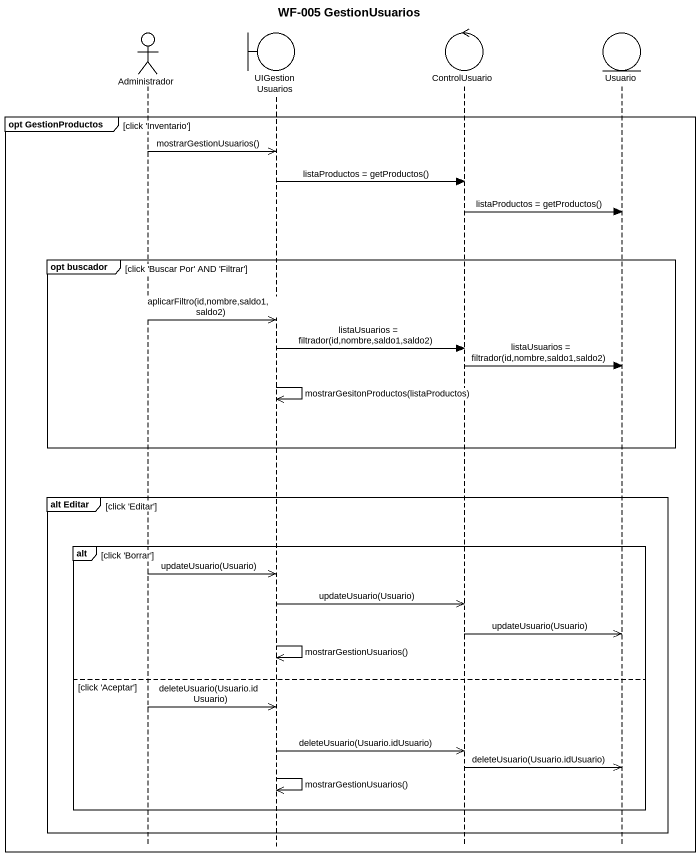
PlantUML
@startuml
title WF-005 GestionUsuarios
hide footbox
actor Administrador
boundary UIGestionUsuarios
control ControlUsuario
entity Usuario

group opt GestionProductos [click 'Inventario']
  Administrador ->> UIGestionUsuarios : mostrarGestionUsuarios()
  UIGestionUsuarios -> ControlUsuario : listaProductos = getProductos()
  ControlUsuario -> Usuario : listaProductos = getProductos()
  group opt buscador [click 'Buscar Por' AND 'Filtrar']
    Administrador ->> UIGestionUsuarios : aplicarFiltro(id,nombre,saldo1,saldo2)
    UIGestionUsuarios -> ControlUsuario : listaUsuarios = filtrador(id,nombre,saldo1,saldo2)
    ControlUsuario -> Usuario : listaUsuarios = filtrador(id,nombre,saldo1,saldo2)
    UIGestionUsuarios ->> UIGestionUsuarios : mostrarGesitonProductos(listaProductos)
  end
  group alt Editar [click 'Editar']
    alt click 'Borrar'
      Administrador ->> UIGestionUsuarios : updateUsuario(Usuario)
      UIGestionUsuarios ->> ControlUsuario : updateUsuario(Usuario)
      ControlUsuario ->> Usuario : updateUsuario(Usuario)
      UIGestionUsuarios ->> UIGestionUsuarios : mostrarGestionUsuarios()
    else click 'Aceptar'
      Administrador ->> UIGestionUsuarios : deleteUsuario(Usuario.idUsuario)
      UIGestionUsuarios ->> ControlUsuario : deleteUsuario(Usuario.idUsuario)
      ControlUsuario ->> Usuario : deleteUsuario(Usuario.idUsuario)
      UIGestionUsuarios ->> UIGestionUsuarios : mostrarGestionUsuarios()
    end
  end
end
@enduml
